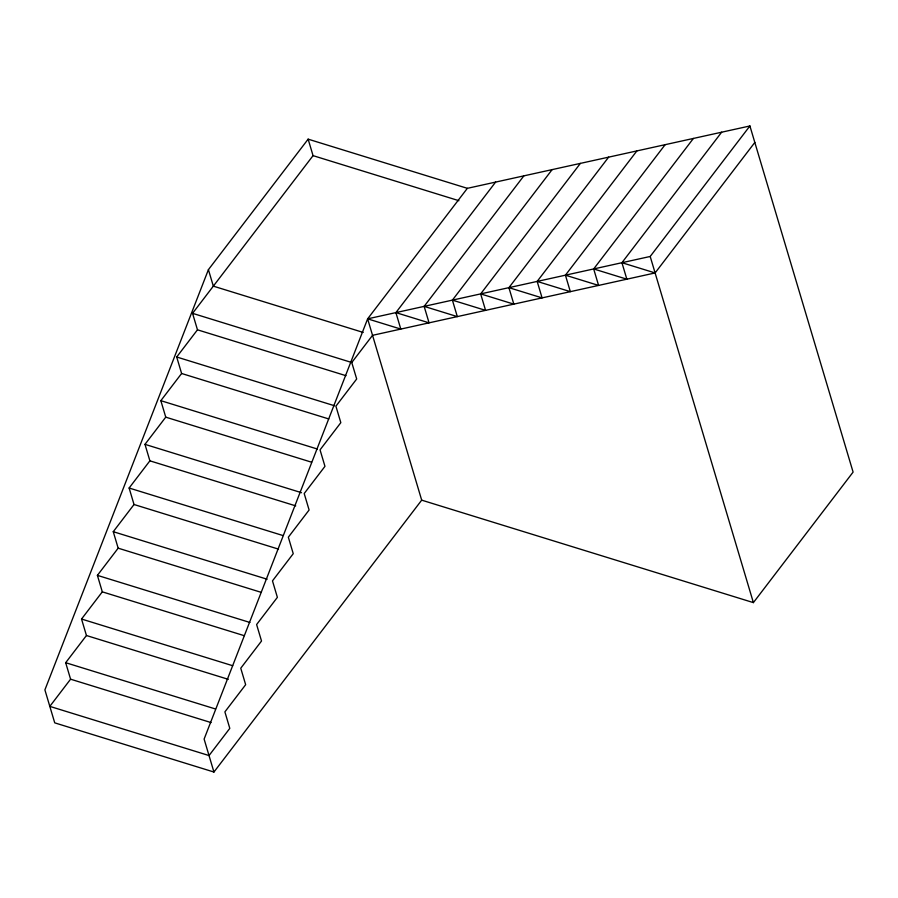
<?xml version="1.0" encoding="UTF-8"?>
<svg xmlns="http://www.w3.org/2000/svg" width="898" height="898" viewBox="0 0 898 898"><rect width="100%" height="100%" fill="white"/><g stroke="black" fill="none" stroke-linecap="round" stroke-linejoin="round"><path stroke-width="1.35" d="M467.353 188.333L308.137 139.156L208.415 269.658L44.9 689.889L54.733 722.856L213.937 772.033L421.69 500.152L367.63 318.846L467.353 188.333L749.909 125.967L853.1 472.101L753.388 602.614L421.69 500.152M749.909 125.967L650.197 256.469L367.63 318.846L204.115 739.076L213.937 772.033M754.825 142.445L655.102 272.947L372.547 335.324L351.769 362.511L356.686 378.99L335.908 406.188L340.825 422.666L320.047 449.853L324.964 466.343L304.197 493.53L309.103 510.008L288.337 537.195L293.242 553.684L272.476 580.871L277.381 597.35L256.615 624.537L261.52 641.026L240.754 668.213L245.659 684.691L224.893 711.878L229.798 728.368L209.032 755.555L49.817 706.378L70.583 679.191L65.677 662.702L86.444 635.515L81.538 619.036L102.305 591.849L97.399 575.36L118.166 548.173L113.26 531.695L134.026 504.508L129.121 488.018L149.887 460.831L144.982 444.353L165.748 417.155L160.843 400.676L181.609 373.489L176.704 357L197.47 329.813L192.554 313.335L313.054 155.646L308.137 139.156M367.63 318.846L400.8 329.083L395.895 312.605L495.606 182.103M395.895 312.605L429.064 322.853L424.148 306.364L523.86 175.862M424.148 306.364L457.318 316.612L452.401 300.134L552.124 169.621M452.401 300.134L485.571 310.371L480.654 293.893L580.377 163.391M480.654 293.893L513.824 304.141L508.919 287.652L608.631 157.15M508.919 287.652L542.089 297.9L537.172 281.411L636.884 150.909M537.172 281.411L570.342 291.659L565.426 275.181L665.137 144.679M565.426 275.181L598.596 285.429L593.679 268.94L693.402 138.438M593.679 268.94L626.849 279.188L621.932 262.699L721.655 132.197M313.054 155.646L458.889 200.692M621.932 262.699L655.102 272.947M363.185 332.428L213.331 286.148L208.415 269.658M192.554 313.335L351.769 362.511M197.47 329.813L345.988 375.69M176.704 357L334.572 405.773M181.609 373.489L328.78 418.951M160.843 400.676L317.376 449.034M165.748 417.155L311.584 462.201M144.982 444.353L301.515 492.699M149.887 460.831L295.723 505.877M129.121 488.018L282.982 535.545M134.026 504.508L278.526 549.138M113.26 531.695L267.121 579.221M118.166 548.173L261.329 592.388M97.399 575.36L249.925 622.471M102.305 591.849L244.133 635.649M81.538 619.036L232.717 665.732M86.444 635.515L228.272 679.326M65.677 662.702L215.52 708.993M70.583 679.191L211.075 722.576M650.197 256.469L753.388 602.614"/></g></svg>
